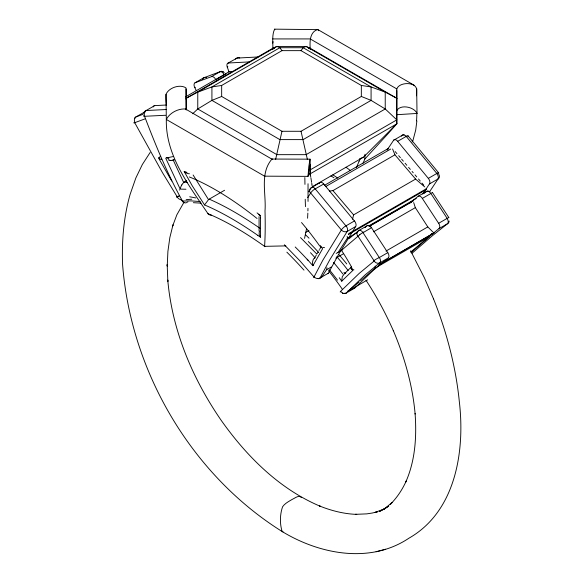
<?xml version="1.0" encoding="UTF-8"?>
<svg xmlns="http://www.w3.org/2000/svg" width="583" height="583" viewBox="0 0 583 583"><rect width="100%" height="100%" fill="white"/><g stroke="black" fill="none" stroke-linecap="round" stroke-linejoin="round"><path stroke-width="0.87" d="M186.181 109.181L185.955 87.902C179.987 83.857 168.713 87.72 165.987 94.351L166.33 119.457C165.455 155.326 188.87 185.416 207.963 213.648M396.775 123.13L396.775 123.807L387.87 133.901L364.82 159.064L363.027 163.284M396.819 90.591L396.797 98.899M416.554 95.801C416.641 94.242 416.685 92.668 416.692 91.101C417.814 81.416 399.282 81.554 396.819 88.929L396.775 123.807L366.095 154.553M285.838 245.888L264.595 246.347C265.352 234.526 265.309 222.67 265.01 210.835C266.344 193.68 259.552 173.391 271.977 159.05L310.112 159.174L310.469 175.439M308.043 201.405L308.028 183.747M307.962 208.328L307.904 210.929M259.078 230.926L259.063 216.614M272.822 49.387C273.128 42.697 271.722 35.301 274.608 29.15L317.983 29.646L414.659 85.533M272.676 159.589L185.511 109.014C178.281 108.38 169.602 112.905 166.33 119.457L264.558 176.168L308.043 176.372L308.735 166.957L310.003 159.152M257.788 235.335L260.448 237.208L260.441 217.969M364.82 159.064L364.987 154.255M307.839 213.13L307.591 218.239M416.881 120.907L415.708 130.045L412.837 140.904M306.505 228.93L304.552 238.403M272.8 43.106L273.07 41.648M308.043 176.372L310.2 164.705M396.819 110.53C400.514 104.036 414.338 106.908 417.013 113.452L396.812 114.698M180.3 188.601L180.344 188.418A8.279 2.879 -55.3 0 1 181.306 185.839L181.765 184.949M352.54 219.266L353.597 214.872L415.606 179.076L424.723 186.903M192.696 113.743L197.768 108.97L211.921 100.378L221.664 96.465L281.968 131.284L275.621 159.421M257.788 235.343A188.965 63.387 44.6 0 0 206.856 205.93L204.546 204.932L208.532 199.641M309.806 174.944L310.207 169.879L309.435 167.029M326.706 269.353L326.487 269.791L331.29 267.036M413.675 202.571L415.336 207.643L427.813 226.918L433.912 233.003L378.957 264.886L380.291 262.678M259.377 231.108L259.1 234.155L260.448 237.208M360.309 158.496L358.96 161.68M358.895 161.819L356.628 167M356.526 167.234L356.322 167.7M314.004 276.991L322.822 260.215L341.376 229.921A4.38 1.049 -40 0 1 346.011 225.759M314.135 276.903A4.424 3.731 25.3 0 0 320.016 278.011L329.643 260.047L347.198 231.407A4.38 2.623 60.6 0 0 346.04 225.832M328.819 272.472L329.111 271.846M329.264 271.532L338.818 253.999L355.921 226.066A4.387 2.529 60 0 0 354.923 221.555L323.317 183.507A4.387 2.521 59.4 0 0 319.863 182.647L311.045 187.923L308.553 191.807M314.645 258.029L315.039 257.307M315.447 256.571L316.285 255.07M317.159 253.532L318.063 251.973M318.981 250.399L319.44 249.604M320.839 247.243L319.907 248.817M388.271 148.993L388.737 148.235L324.498 185.321M429.89 191.26L438.073 178.945A4.38 2.434 59.4 0 0 436.798 173.537M307.737 197.593L310.688 192.98A4.38 1.122 -41 0 1 315.418 188.666M422.821 194.022L429.744 183.441A4.387 2.529 60 0 0 428.745 178.945L428.337 178.376L436.856 173.45M319.12 183.689L319.571 182.989M150.137 152.484L142.347 164.515L135.839 178.004L130.126 194.372C123.683 217 121.73 240.655 122.561 264.106C130.577 370.861 191.122 474.606 282.179 531.543L283.068 531.9M429.525 183.9L438.052 178.974M428.323 178.354L397.191 140.773A4.387 2.536 60.6 0 0 393.795 139.971L387.076 150.093M436.813 173.399L406.213 136.4A4.38 2.558 57.9 0 0 401.978 135.365L401.498 136.189M326.473 269.82L321.787 276.991A4.533 2.602 59.9 0 1 320.358 277.712M342.119 250.1L337.965 252.519L347.293 238.272L356.949 232.697M337.958 252.534L336.172 253.43M186.181 109.976L186.181 98.279L197.768 92.121L211.921 86.933L221.664 85.461L281.968 50.648L301.032 50.648L303.145 47.711L306.097 46.429L310.207 48.272L396.819 98.279L396.819 123.829L310.207 173.836L308.997 173.814M183.929 202.374L176.86 214.806L172.495 226.393L172.998 224.849L169.828 237.631L167.904 251.419L167.241 266.081L167.183 264.536L167.846 281.48L167.773 280.051C172.153 330.495 192.507 378.615 221.015 420.088C246.478 456.161 279.235 489.02 320.482 506.372L319.433 505.935C331.319 510.715 343.919 513.944 356.76 514.388L355.353 514.337L366.794 513.871L372.275 513.025L377.573 511.772L374.65 512.544L384.62 508.85L379.584 511.422L388.686 506.168L384.037 509.185L392.213 502.393L390.304 504.368C397.038 497.685 402.306 489.64 406.227 481.019L405.768 482.024C415.278 460.643 416.758 436.66 415.096 413.602L415.132 414.039C412.553 385.232 404.566 357.131 393.285 330.561L393.394 330.801C385.618 313.268 376.589 296.273 365.986 280.277M388.424 257.759L388.548 257.599A4.387 2.5 60 0 0 388.205 253.314L371.488 227.72L363.005 232.675A4.387 2.521 61.6 0 0 358.676 230.642L367.159 225.73L365.526 227.093M225.832 73.815L225.133 74.311M312.437 186.633L363.493 157.155L365.577 155.071M340.421 291.507L359.274 273.34L374.22 260.987A4.38 3.578 52.3 0 0 376.101 262.795L376.48 262.926A4.387 3.578 48.1 0 0 379.693 262.838M345.857 272.888L344.815 273.493A3.52 0.452 -35 0 0 344.436 273.719L351.097 267.247A3.636 1.88 -10.2 0 0 350.973 267.692L350.959 268.012A5.794 3.002 -10.4 0 0 351.112 268.574L351.418 269.047M360.542 280.795L374.971 268.187L428.884 237.062A2.325 1.341 60 0 0 429.285 235.816M414.455 249.662L428.884 237.062M414.025 250.041L411.255 252.439M410.636 252.075L439.356 228.266A4.387 2.565 60 0 0 439.057 223.959L421.917 197.812A4.387 2.565 60.7 0 0 418.856 196.034L418.222 196.231M359.245 281.924L358.603 282.485M348.955 238.804L358.64 230.649A4.38 3.797 48.9 0 0 357.685 236.166M358.181 282.85L348.175 291.063L367.691 279.804M412.05 253.248L432.105 235.962L447.562 223.683A4.38 2.434 59.8 0 0 447.088 218.436M364.776 227.72L365.228 227.341M424.745 192.915L424.3 193.279M425.036 192.674L426.53 191.443A4.38 3.294 51.6 0 1 429.911 191.72M409.754 203.124L417.982 196.391L426.501 191.464A4.387 2.536 58.4 0 1 430.837 193.447L447.161 218.377L448.75 217.59M412.421 201.434L413.121 200.88L369.083 226.299M379.708 262.86L365.147 274.877L346.251 293.016L354.748 288.111L373.652 269.98L388.242 257.934L379.708 262.86A4.38 2.623 60.2 0 0 379.38 257.489M160.274 156.572L158.496 157.906L171.059 179.907M359.886 234.65L341.339 250.45L340.457 250.071M320.016 278.011L328.666 273.019M344.415 273.733L342.287 276.634L341.704 280.875M194.97 82.822L194.788 82.946A4.387 2.529 60.6 0 0 194.452 86.867L196.252 90.554M144.139 112.169L143.972 112.279A4.387 2.536 59.4 0 0 143.301 113.394M170.848 160.369A3.658 2.762 15.2 0 0 172.911 160.048L173.698 159.582M224.732 74.551L223.296 75.375M144.65 112.249A4.38 2.558 61.9 0 1 146.129 110.508L154.706 105.618L166.191 105.027M228.113 63.073L237.062 58.074L258.152 56.966M195.167 82.728L203.693 77.809L220.031 71.738A4.387 2.449 60.2 0 1 224.251 74.741M229.119 72.154L227.283 67.118L227.829 66.834M194.766 87.581L195.298 87.275M185.452 96.953L229.403 71.571L232.996 71.498M216.001 80.017L216.373 79.375M216.905 79.069L220.636 76.912M221.168 76.606L221.7 76.3M222.232 75.994L222.764 75.688M186.203 99.394L186.203 98.25L272.793 48.272L276.903 46.429L306.097 46.429L385.232 92.121L396.819 98.279M183.681 182.45A3.731 2.908 87.7 0 1 184.119 182.136L186.626 180.686M281.968 131.284L301.032 131.284L361.336 96.465L371.079 100.378L385.232 108.97L396.819 119.872L310.207 169.879M187.398 202.177L187.966 201.849M209.195 199.138L224.579 190.255M393.489 140.321L402.008 135.402M309.682 190.94L309.646 190.597A4.38 3.462 30.5 0 1 311.052 187.93A4.38 2.492 62.1 0 1 315.214 188.877L323.769 183.995M397.693 141.319L406.213 136.4M325.7 186.567L390.69 149.051M329.475 191.049L332.937 190.612L394.946 154.816L415.606 179.076M305.791 232.369L308.917 230.562M315.25 188.914L345.938 225.869L354.464 220.95M347.176 231.436L355.71 226.517M368.682 225.927L416.277 198.446M369.957 225.949L411.634 201.886M422.362 198.409L430.866 193.49M373.484 231.808L415.336 207.643M335.808 258.167L343.38 253.794M385.961 251.084L427.813 226.918M373.645 261.322A4.38 0.59 -28.5 0 1 374.949 259.901A4.38 0.59 -28.5 0 1 379.329 257.533L387.819 252.636M438.649 223.289L447.212 218.348M439.028 228.609L447.562 223.683M379.657 264.325L433.912 233.003M173.136 159.91L183.66 182.399M367.479 225.526L368.033 225.388A4.387 2.507 59.3 0 1 371.058 227.151M359.747 158.795L363.493 157.155M134.192 122.889L144.905 118.925M195.181 82.72L211.491 76.657L219.995 71.745A4.387 3.549 72.2 0 1 223.1 71.731M144.861 111.878L135.839 116.986A4.38 2.536 61.8 0 0 134.782 118.67M142.966 114.334L135.839 116.986A4.38 3.294 68.3 0 0 134.964 122.568M301.44 497.532C298.962 494.464 294.787 498.334 292.098 499.456C288.672 501.489 284.919 503.391 282.595 506.744C279.898 514.388 279.68 523.92 282.179 531.543C319.659 554.36 370.329 564.082 408.88 538.226C455.935 511.415 465.103 450.79 459.324 401.651L459.287 401.213C455.724 366.073 446.556 331.676 433.533 298.89L433.431 298.649M177.582 197.491L177.866 197.856A4.438 3.607 73 0 0 181.007 199.546M167.846 157.512L165.71 158.161L180.198 189.111L185.948 189.249M376.093 551.751L385.589 549.222M317.531 29.5C309.573 32.291 309.748 41.91 310.222 48.914M154.706 105.618L154.262 105.705A4.387 2.529 60 0 0 153.205 106.973M228.521 62.993L249.633 61.885M146.187 110.537L166.6 109.495M146.195 110.559A4.38 3.418 88 0 0 144.562 116.287L165.616 115.266M144.431 116.352L144.329 116.352A4.38 1.21 -18.6 0 1 143.527 115.682M272.793 38.923L310.207 38.923L396.819 88.929M274.578 48.272L272.793 48.272L272.793 49.263M308.422 48.272L310.207 48.272L310.207 49.263M431.413 233.55L433.22 233.557M184.119 182.136L187.201 182.268M193.337 202.695L201.113 203.139M170.848 160.427L170.28 160.361M327.595 273.624L327.61 273.624A4.606 1.917 56.8 0 1 327.464 273.624M259.377 215.2L260.361 215.491L260.433 217.816M260.31 215.491L257.052 212.882M200.224 201.558L191.253 200.895L182.479 201.026C167.387 173.989 155.617 145.225 144.577 116.345M271.977 159.05L272.399 159.108M301.032 50.648L361.336 85.461L371.079 86.933L385.232 92.121L385.232 108.97L306.097 154.663L276.903 154.663L197.768 108.97L197.768 92.121L276.903 46.429L279.855 47.711L303.145 47.711L371.079 86.933L371.079 100.378L303.145 139.607L279.855 139.607L211.921 100.378L211.921 86.933L279.855 47.711L281.968 50.648M161.753 159.348L161.097 159.159M204.546 204.932L192.201 185.729L184.177 171.504L186.954 172.408M169.136 160.085L168.276 159.764M342.848 293.329L342.469 293.183M223.085 71.775L223.427 71.979A4.38 3.571 69 0 1 224.156 72.627M186.079 172.881L184.213 171.54M330.874 175.891L333.972 177.764M300.507 237.594L316.809 254.035M305.66 234.913L309.026 238.192M284.329 244.773L299.808 260.718L313.96 276.94M341.507 230.132L341.653 230.285A4.38 3.381 28.2 0 0 347.133 231.385M310.499 252.658L315.104 257.759A3.731 0.889 -39.9 0 0 314.754 257.97M185.511 109.014L186.057 109.611M307.175 259.238L312.889 265.717L322.596 248.737L320.395 245.581M336.741 256.68L341.295 261.942A119.865 69.202 60 0 1 347.621 269.878L348.138 270.57M395.172 151.573L396.921 153.628M398.67 155.683L400.426 157.738M401.592 159.108L403.341 161.163M405.09 163.218L406.839 165.281M408.588 167.336L410.345 169.391M412.094 171.446L413.26 172.816M415.009 174.871L416.758 176.926M418.514 178.981L420.263 181.036M422.012 183.098L423.761 185.154M332.937 190.612L353.597 214.872M341.368 229.979L310.63 192.966M408.115 135.905L438.678 172.867M317.983 29.646L318.464 30.695M371.065 227.144L371.458 227.676M274.608 29.15L274.855 29.748M344.006 272.356L344.844 273.478M339.27 277.741L341.733 281.144L353.043 270.228L351.199 266.803M208.474 199.554L193.111 174.995M362.969 232.624L379.307 257.548M374.22 260.987L357.882 236.057M432.571 192.725L448.866 217.619M177.604 197.491L162.511 172.721L134.724 122.714M171.723 181.022L171.387 180.468M410.621 250.821L424.424 277.865L433.533 298.89M215.841 79.682L215.018 78.384A4.387 2.572 60.6 0 0 211.935 76.562M392.592 148.978L394.946 154.816M227.275 67.096L227.079 66.455A4.387 2.536 60 0 1 228.084 63.081M307.379 159.421L301.032 131.284M312.721 265.046L312.67 264.82A8.279 6.333 -66.9 0 1 312.619 261.68L312.882 260.652A3.731 2.879 -68.6 0 1 314.499 258.021M310.564 175.935L310.739 176.933M310.892 177.8L311.628 182.326M311.767 183.288L311.869 184.009M311.934 184.49L312.087 185.671M166.454 105.523L166.119 101.806A130.563 106.638 -5.2 0 1 166.053 94.351M416.67 88.346L417.013 113.452M186.203 98.25L186.181 88.929M361.336 85.461L361.336 96.465M221.664 85.461L221.664 96.465M416.809 113.466A130.206 105.705 -9.1 0 1 416.539 120.907M412.575 140.824A145.473 119.967 8.2 0 1 412.145 142.004M332.798 174.834A186.327 126.438 70.8 0 1 337.892 178.179M346.047 167.263A203.562 138.127 70.8 0 1 350.339 170.506M305.47 206.637A130.206 9.62 -86.9 0 1 305.222 199.24M304.829 177.531A145.473 7.994 86.4 0 1 304.953 184.403M211.352 215.142A4.73 4.168 -30.2 0 1 207.949 213.691A174.63 55.859 43.8 0 1 264.602 246.369M264.893 246.624A4.73 0.437 -73.6 0 1 264.828 246.704M209.202 199.146A194.365 66.214 44.8 0 1 259.872 228.23M189.409 173.763A5.466 4.992 23.3 0 1 186.152 172.779M189.293 176.933A179.928 65.653 46.7 0 1 257.052 218.508M259.493 215.105A5.466 1.909 -33.9 0 1 258.983 214.267M424.584 191.741A2.121 1.283 60.6 0 1 424.81 192.689M347.147 236.421A2.121 1.151 62.7 0 1 347.337 237.966M239.73 57.987A4.38 3.418 88 0 0 237.062 58.089A4.38 2.5 58.1 0 0 235.583 59.145M177.028 196.588A169.362 94.191 51.4 0 1 179.331 195.815M133.922 122.838A4.387 0.452 -26.4 0 1 133.864 122.751M178.894 196.34A4.373 0.554 -26.4 0 1 178.318 196.573M176.605 197.273A4.38 0.955 -28.4 0 1 176.511 196.974M159.684 157.862A8.854 4.598 14.6 0 1 159.144 157.556M160.981 159.341A8.424 5.852 4.1 0 1 159.123 158.51M202.527 79.543A4.38 2.521 58.2 0 1 203.7 77.831A4.38 3.797 71 0 1 206.695 77.656M182.763 200.727A4.424 1.428 -25.5 0 1 181.328 199.743M186.713 202.541A4.387 3.469 86.2 0 1 183.091 201.864M183.04 201.944A4.314 3.527 87.7 0 1 182.392 201.142M186.13 199.692A189.745 99.146 48.5 0 1 191.749 199.233M168.808 158.78A8.395 4.992 23.1 0 1 166.723 157.512M170.243 160.369A5.735 4.358 15.1 0 1 169.165 160.106M179.396 190.102A8.993 2.879 -57.4 0 1 179.36 189.672M181.852 184.928A3.731 1.261 -54.2 0 1 183.674 182.523M189.686 196.799A200.056 97.733 45.5 0 1 195.815 197.958M173.049 160.289A169.289 94.905 55.9 0 1 174.404 159.939M167.97 157.738A179.812 100.793 55.9 0 1 173.515 156.492M375.197 266.154A2.325 1.341 60 0 1 374.942 268.144M348.131 291.157A3.877 1.348 -70.9 0 1 347.337 291.194M310.491 193.046A4.38 3.556 31.1 0 1 309.588 190.933M320.06 278.025A4.526 2.631 58.8 0 1 317.458 278.346M328.324 273.391A4.628 1.924 57.4 0 1 328.003 273.587M314.397 277.61A4.387 0.947 -39.6 0 1 313.858 277.289M324.549 247.644A8.395 2.427 -3.5 0 1 322.814 247.36M320.759 247.615A5.735 2.354 -16.4 0 1 320.643 247.199M320.657 246.908A3.658 1.501 -16 0 1 320.876 246.39M313.224 265.542A8.993 7.069 -63.9 0 1 313.093 264.893M286.865 252.169A200.056 76.424 54.5 0 1 303.983 270.126M301.52 222.546A179.812 94.876 58.7 0 1 319.819 246.157M308.261 241.522A172.889 80.505 57 0 1 318.704 252.526M295.195 246.973A190.75 78.02 55.1 0 1 308.225 260.499M431.558 192.937A4.387 0.445 -34.1 0 1 432.52 192.667M449.136 221.03A4.387 3.534 48.3 0 1 447.547 223.668M326.895 267.641A4.62 2.653 60.1 0 1 326.633 269.251M338.971 254.698A134.542 66.95 58.7 0 1 346.754 263.939M346.229 292.987A4.38 3.753 38 0 1 342.913 293.183M328.477 270.578A169.362 79.922 58.7 0 1 342.432 289.394M359.565 234.752A4.387 0.445 -34.2 0 1 363.697 232.114M333.52 262.408A136.087 67.074 58.6 0 1 342.833 273.981M342.556 292.936A4.373 3.593 45.9 0 1 340.691 291.34M341.485 250.326A134.535 71.673 59.4 0 1 351.389 266.715M346.2 293.016A4.547 2.638 58.7 0 1 344.24 293.234M354.005 288.41A4.533 2.04 59 0 1 353.342 288.308M340.312 291.952A4.438 0.459 -34.6 0 1 340.151 291.966M353.939 269.856A8.854 3.425 3.3 0 1 353.451 269.667M352.219 269.98A8.424 4.453 -10.3 0 1 351.301 269.084M341.842 281.101A9.452 7.018 -45.1 0 1 341.813 280.831M329.191 269.594A148.782 70.827 58.3 0 1 337.477 280.153M438.707 174.281A4.38 3.36 28.5 0 1 438.008 178.915M436.886 173.297A4.38 1.049 -40.1 0 1 438.649 173.457M406.373 136.152A4.38 1.137 -40.7 0 1 407.932 136.721M402.015 135.409A4.38 3.36 32 0 1 404.136 135.001M349.166 233.331L348.452 234.512L425.969 189.759L426.676 188.579L349.166 233.331"/></g></svg>
